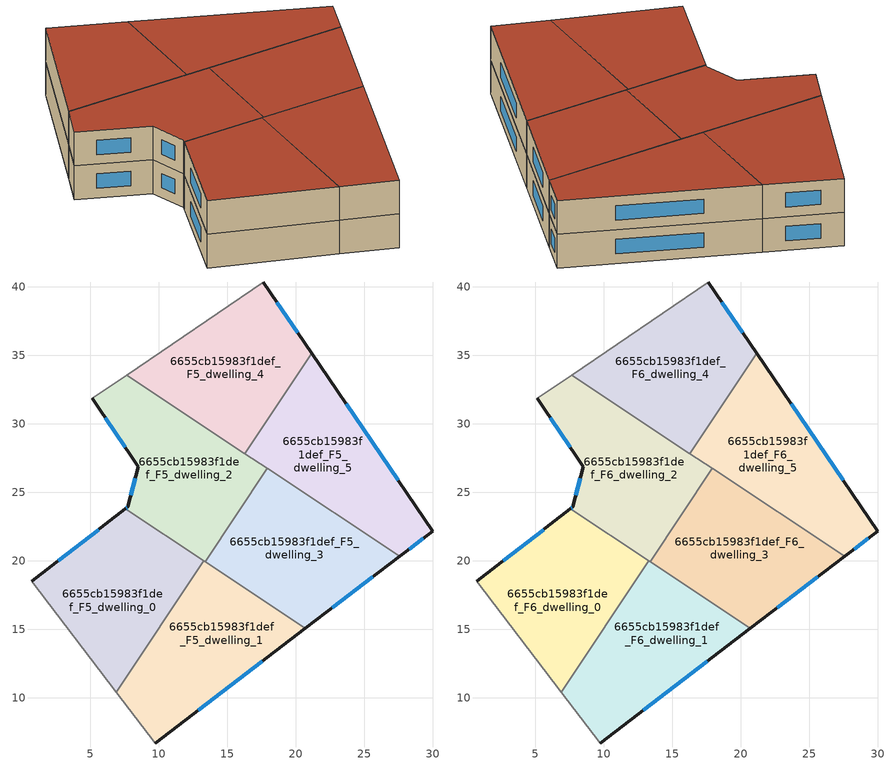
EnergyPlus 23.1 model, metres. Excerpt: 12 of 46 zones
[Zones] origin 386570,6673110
6655cb15983f1def_F5_dwelling_0
 floor to 6655cb15983f1def_F4_dwelling_0 (EU_floor_Construction): 13.29,20 6.92,10.41 0.74,18.51 7.58,23.78 z15
 wall outside (EU_wall_Construction): 7.58,23.78 0.74,18.51 z15:18
 wall adiabatic (EU_wall_Construction): 0.74,18.51 6.92,10.41 z15:18
 wall to 6655cb15983f1def_F5_dwelling_1 (EU_wall_Construction): 6.92,10.41 13.29,20 z15:18
 wall to 6655cb15983f1def_F5_dwelling_2 (EU_wall_Construction): 13.29,20 7.58,23.78 z15:18
 window (EU_Window_Construction): 5.62,22.28 2.69,20.02 z15.86:17.14
6655cb15983f1def_F5_dwelling_1
 floor to 6655cb15983f1def_F4_dwelling_1 (EU_floor_Construction): 20.72,15.07 9.75,6.7 6.92,10.41 13.29,20 z15
 wall outside (EU_wall_Construction): 9.75,6.7 20.72,15.07 z15:18
 wall adiabatic (EU_wall_Construction): 6.92,10.41 9.75,6.7 z15:18
 wall to 6655cb15983f1def_F5_dwelling_3 (EU_wall_Construction): 20.72,15.07 13.41,19.92 z15:18
 wall to 6655cb15983f1def_F5_dwelling_2 (EU_wall_Construction): 13.41,19.92 13.29,20 z15:18
 window (EU_Window_Construction): 12.88,9.09 17.58,12.68 z15.86:17.14
6655cb15983f1def_F5_dwelling_2
 floor to 6655cb15983f1def_F4_dwelling_2 (EU_floor_Construction): 17.93,26.74 13.41,19.92 7.58,23.78 7.76,23.92 8.54,26.87 5.16,31.84 7.67,33.55 z15
 wall outside (EU_wall_Construction): 5.16,31.84 8.54,26.87 7.76,23.92 7.58,23.78 z15:18
 wall adiabatic (EU_wall_Construction): 7.67,33.55 5.16,31.84 z15:18
 wall to 6655cb15983f1def_F5_dwelling_3 (EU_wall_Construction): 13.41,19.92 17.93,26.74 z15:18
 wall to 6655cb15983f1def_F5_dwelling_4 (EU_wall_Construction): 16.3,27.82 7.67,33.55 z15:18
 wall to 6655cb15983f1def_F5_dwelling_5 (EU_wall_Construction): 17.93,26.74 16.3,27.82 z15:18
 window (EU_Window_Construction): 6.13,30.42 7.57,28.29 / 7.71,23.88 7.63,23.82 / 8.32,26.03 7.98,24.77 z15.86:17.14
6655cb15983f1def_F5_dwelling_3
 floor to 6655cb15983f1def_F4_dwelling_3 (EU_floor_Construction): 27.6,20.32 20.72,15.07 13.41,19.92 17.93,26.74 z15
 wall outside (EU_wall_Construction): 20.72,15.07 27.6,20.32 z15:18
 wall to 6655cb15983f1def_F5_dwelling_5 (EU_wall_Construction): 27.6,20.32 17.93,26.74 z15:18
 window (EU_Window_Construction): 22.68,16.57 25.64,18.82 z15.86:17.14
6655cb15983f1def_F5_dwelling_4
 floor to 6655cb15983f1def_F4_dwelling_4 (EU_floor_Construction): 17.63,40.34 21.17,35.15 16.3,27.82 7.67,33.55 z15
 wall outside (EU_wall_Construction): 21.17,35.15 17.63,40.34 z15:18
 wall to 6655cb15983f1def_F5_dwelling_5 (EU_wall_Construction): 16.3,27.82 21.17,35.15 z15:18
 wall adiabatic (EU_wall_Construction): 17.63,40.34 7.67,33.55 z15:18
 window (EU_Window_Construction): 20.16,36.63 18.64,38.86 z15.86:17.14
6655cb15983f1def_F5_dwelling_5
 floor to 6655cb15983f1def_F4_dwelling_5 (EU_floor_Construction): 21.17,35.15 30.02,22.16 27.6,20.32 16.3,27.82 z15
 wall outside (EU_wall_Construction): 27.6,20.32 30.02,22.16 21.17,35.15 z15:18
 window (EU_Window_Construction): 28.29,20.85 29.33,21.64 / 27.49,25.87 23.7,31.44 z15.86:17.14
6655cb15983f1def_F6_dwelling_0
 floor to 6655cb15983f1def_F5_dwelling_0 (EU_floor_Construction): 13.29,20 6.92,10.41 0.74,18.51 7.58,23.78 z18
 wall outside (EU_wall_Construction): 7.58,23.78 0.74,18.51 z18:21
 wall adiabatic (EU_wall_Construction): 0.74,18.51 6.92,10.41 z18:21
 wall to 6655cb15983f1def_F6_dwelling_1 (EU_wall_Construction): 6.92,10.41 13.29,20 z18:21
 wall to 6655cb15983f1def_F6_dwelling_2 (EU_wall_Construction): 13.29,20 7.58,23.78 z18:21
 window (EU_Window_Construction): 5.62,22.28 2.69,20.02 z18.86:20.14
 roof outside (EU_roof_Construction): 6.92,10.41 13.29,20 7.58,23.78 0.74,18.51 z21
6655cb15983f1def_F6_dwelling_1
 floor to 6655cb15983f1def_F5_dwelling_1 (EU_floor_Construction): 20.72,15.07 9.75,6.7 6.92,10.41 13.29,20 z18
 wall outside (EU_wall_Construction): 9.75,6.7 20.72,15.07 z18:21
 wall adiabatic (EU_wall_Construction): 6.92,10.41 9.75,6.7 z18:21
 wall to 6655cb15983f1def_F6_dwelling_3 (EU_wall_Construction): 20.72,15.07 13.41,19.92 z18:21
 wall to 6655cb15983f1def_F6_dwelling_2 (EU_wall_Construction): 13.41,19.92 13.29,20 z18:21
 window (EU_Window_Construction): 12.88,9.09 17.58,12.68 z18.86:20.14
 roof outside (EU_roof_Construction): 20.72,15.07 13.29,20 6.92,10.41 9.75,6.7 z21
6655cb15983f1def_F6_dwelling_2
 floor to 6655cb15983f1def_F5_dwelling_2 (EU_floor_Construction): 17.93,26.74 13.41,19.92 7.58,23.78 7.76,23.92 8.54,26.87 5.16,31.84 7.67,33.55 z18
 wall outside (EU_wall_Construction): 5.16,31.84 8.54,26.87 7.76,23.92 7.58,23.78 z18:21
 wall adiabatic (EU_wall_Construction): 7.67,33.55 5.16,31.84 z18:21
 wall to 6655cb15983f1def_F6_dwelling_3 (EU_wall_Construction): 13.41,19.92 17.93,26.74 z18:21
 wall to 6655cb15983f1def_F6_dwelling_4 (EU_wall_Construction): 16.3,27.82 7.67,33.55 z18:21
 wall to 6655cb15983f1def_F6_dwelling_5 (EU_wall_Construction): 17.93,26.74 16.3,27.82 z18:21
 window (EU_Window_Construction): 6.13,30.42 7.57,28.29 / 7.71,23.88 7.63,23.82 / 8.32,26.03 7.98,24.77 z18.86:20.14
 roof outside (EU_roof_Construction): 13.41,19.92 17.93,26.74 7.67,33.55 5.16,31.84 8.54,26.87 7.76,23.92 7.58,23.78 z21
6655cb15983f1def_F6_dwelling_3
 floor to 6655cb15983f1def_F5_dwelling_3 (EU_floor_Construction): 27.6,20.32 20.72,15.07 13.41,19.92 17.93,26.74 z18
 wall outside (EU_wall_Construction): 20.72,15.07 27.6,20.32 z18:21
 wall to 6655cb15983f1def_F6_dwelling_5 (EU_wall_Construction): 27.6,20.32 17.93,26.74 z18:21
 window (EU_Window_Construction): 22.68,16.57 25.64,18.82 z18.86:20.14
 roof outside (EU_roof_Construction): 27.6,20.32 17.93,26.74 13.41,19.92 20.72,15.07 z21
6655cb15983f1def_F6_dwelling_4
 floor to 6655cb15983f1def_F5_dwelling_4 (EU_floor_Construction): 17.63,40.34 21.17,35.15 16.3,27.82 7.67,33.55 z18
 wall outside (EU_wall_Construction): 21.17,35.15 17.63,40.34 z18:21
 wall to 6655cb15983f1def_F6_dwelling_5 (EU_wall_Construction): 16.3,27.82 21.17,35.15 z18:21
 wall adiabatic (EU_wall_Construction): 17.63,40.34 7.67,33.55 z18:21
 window (EU_Window_Construction): 20.16,36.63 18.64,38.86 z18.86:20.14
 roof outside (EU_roof_Construction): 16.3,27.82 21.17,35.15 17.63,40.34 7.67,33.55 z21
6655cb15983f1def_F6_dwelling_5
 floor to 6655cb15983f1def_F5_dwelling_5 (EU_floor_Construction): 21.17,35.15 30.02,22.16 27.6,20.32 16.3,27.82 z18
 wall outside (EU_wall_Construction): 27.6,20.32 30.02,22.16 21.17,35.15 z18:21
 window (EU_Window_Construction): 28.29,20.85 29.33,21.64 / 27.49,25.87 23.7,31.44 z18.86:20.14
 roof outside (EU_roof_Construction): 30.02,22.16 21.17,35.15 16.3,27.82 27.6,20.32 z21
[Building]
EU S2 Campaign: North Axis=0; Terrain=City; Solar Distribution=FullExterior
[Site:Location]
Helsinki-Vantaa.AP: Latitude=60.317; Longitude=24.963; Time Zone=2; Elevation=54.6
[SizingPeriod:WeatherFileDays]
AnnualSizingPeriod: Begin Month=1; Begin Day of Month=1; End Month=12; End Day of Month=31; Day of Week for Start Day=Monday; Use Weather File Daylight Saving Period=No; Use Weather File Rain and Snow Indicators=No
[MATERIAL]
EU_InternalMass_Material: Roughness=MediumRough; Thickness=0.1; Conductivity=1; Density=1800; Specific Heat=900; Thermal Absorptance=0.9; Solar Absorptance=0.7; Visible Absorptance=0.7
[MATERIAL:NOMASS] Roughness=MediumRough; Thermal Absorptance=0.9; Solar Absorptance=0.7; Visible Absorptance=0.7
Name | Thermal Resistance
EU_wall_NoMass | 1.10183
EU_roof_NoMass; EU_floor_NoMass | 1.70606
[WINDOWMATERIAL:SIMPLEGLAZINGSYSTEM]
EU_Window_SimpleGlazing: UFactor=3.11035; Solar Heat Gain Coefficient=0.8; Visible Transmittance=0.8
[CONSTRUCTION]
EU_wall_Construction: EU_wall_NoMass
EU_roof_Construction: EU_roof_NoMass
EU_floor_Construction: EU_floor_NoMass
EU_Window_Construction: EU_Window_SimpleGlazing
EU_InternalMass_Construction: EU_InternalMass_Material
[ZONE] Type=1; Multiplier=1; Ceiling Height=autocalculate; Floor Area=autocalculate; Part of Total Floor Area=Yes
Name | Volume
6655cb15983f1def_F5_dwelling_0; 6655cb15983f1def_F6_dwelling_0 | 250.281
6655cb15983f1def_F5_dwelling_1; 6655cb15983f1def_F6_dwelling_1 | 250.306
6655cb15983f1def_F5_dwelling_2; 6655cb15983f1def_F6_dwelling_2; 6655cb15983f1def_F5_dwelling_3; 6655cb15983f1def_F6_dwelling_3 | 250.302
6655cb15983f1def_F5_dwelling_4; 6655cb15983f1def_F6_dwelling_4 | 250.278
6655cb15983f1def_F5_dwelling_5; 6655cb15983f1def_F6_dwelling_5 | 250.271
[INTERNALMASS] Construction=EU_InternalMass_Construction
Name | Zone or ZoneList | Surface Area
6655cb15983f1def_F5_dwelling_0_EU_InternalMass | 6655cb15983f1def_F5_dwelling_0 | 83.4283
6655cb15983f1def_F5_dwelling_1_EU_InternalMass | 6655cb15983f1def_F5_dwelling_1 | 83.4313
6655cb15983f1def_F5_dwelling_2_EU_InternalMass | 6655cb15983f1def_F5_dwelling_2 | 83.4332
6655cb15983f1def_F5_dwelling_3_EU_InternalMass | 6655cb15983f1def_F5_dwelling_3 | 83.4339
6655cb15983f1def_F5_dwelling_4_EU_InternalMass | 6655cb15983f1def_F5_dwelling_4 | 83.4273
6655cb15983f1def_F5_dwelling_5_EU_InternalMass | 6655cb15983f1def_F5_dwelling_5 | 83.4256
6655cb15983f1def_F6_dwelling_0_EU_InternalMass | 6655cb15983f1def_F6_dwelling_0 | 83.4283
6655cb15983f1def_F6_dwelling_1_EU_InternalMass | 6655cb15983f1def_F6_dwelling_1 | 83.4313
6655cb15983f1def_F6_dwelling_2_EU_InternalMass | 6655cb15983f1def_F6_dwelling_2 | 83.4332
6655cb15983f1def_F6_dwelling_3_EU_InternalMass | 6655cb15983f1def_F6_dwelling_3 | 83.4339
6655cb15983f1def_F6_dwelling_4_EU_InternalMass | 6655cb15983f1def_F6_dwelling_4 | 83.4273
6655cb15983f1def_F6_dwelling_5_EU_InternalMass | 6655cb15983f1def_F6_dwelling_5 | 83.4256
[OTHEREQUIPMENT] Fuel Type=Electricity; Design Level Calculation Method=Watts/Area; Power per Zone Floor Area=1; Fraction Latent=0; Fraction Radiant=0; Fraction Lost=0; Carbon Dioxide Generation Rate=0; EndUse Subcategory=EU_Step8_InternalGains
Name | Zone or ZoneList or Space or SpaceList | Schedule
EU_Step8_InternalGain_6655cb15983f1def_F5_dwelling_0_f000 | 6655cb15983f1def_F5_dwelling_0 | EU_Step8_GainSchedule_6655cb15983f1def_F5_dwelling_0_f000
EU_Step8_InternalGain_6655cb15983f1def_F5_dwelling_1_f000 | 6655cb15983f1def_F5_dwelling_1 | EU_Step8_GainSchedule_6655cb15983f1def_F5_dwelling_1_f000
EU_Step8_InternalGain_6655cb15983f1def_F5_dwelling_2_f000 | 6655cb15983f1def_F5_dwelling_2 | EU_Step8_GainSchedule_6655cb15983f1def_F5_dwelling_2_f000
EU_Step8_InternalGain_6655cb15983f1def_F5_dwelling_3_f000 | 6655cb15983f1def_F5_dwelling_3 | EU_Step8_GainSchedule_6655cb15983f1def_F5_dwelling_3_f000
EU_Step8_InternalGain_6655cb15983f1def_F5_dwelling_4_f000 | 6655cb15983f1def_F5_dwelling_4 | EU_Step8_GainSchedule_6655cb15983f1def_F5_dwelling_4_f000
EU_Step8_InternalGain_6655cb15983f1def_F5_dwelling_5_f000 | 6655cb15983f1def_F5_dwelling_5 | EU_Step8_GainSchedule_6655cb15983f1def_F5_dwelling_5_f000
EU_Step8_InternalGain_6655cb15983f1def_F6_dwelling_0_f000 | 6655cb15983f1def_F6_dwelling_0 | EU_Step8_GainSchedule_6655cb15983f1def_F6_dwelling_0_f000
EU_Step8_InternalGain_6655cb15983f1def_F6_dwelling_1_f000 | 6655cb15983f1def_F6_dwelling_1 | EU_Step8_GainSchedule_6655cb15983f1def_F6_dwelling_1_f000
EU_Step8_InternalGain_6655cb15983f1def_F6_dwelling_2_f000 | 6655cb15983f1def_F6_dwelling_2 | EU_Step8_GainSchedule_6655cb15983f1def_F6_dwelling_2_f000
EU_Step8_InternalGain_6655cb15983f1def_F6_dwelling_3_f000 | 6655cb15983f1def_F6_dwelling_3 | EU_Step8_GainSchedule_6655cb15983f1def_F6_dwelling_3_f000
EU_Step8_InternalGain_6655cb15983f1def_F6_dwelling_4_f000 | 6655cb15983f1def_F6_dwelling_4 | EU_Step8_GainSchedule_6655cb15983f1def_F6_dwelling_4_f000
EU_Step8_InternalGain_6655cb15983f1def_F6_dwelling_5_f000 | 6655cb15983f1def_F6_dwelling_5 | EU_Step8_GainSchedule_6655cb15983f1def_F6_dwelling_5_f000
[ZONEVENTILATION:DESIGNFLOWRATE] Schedule=EU_AlwaysOn; Design Flow Rate Calculation Method=AirChanges/Hour; Air Changes per Hour=0.756316; Ventilation Type=Natural; Fan Pressure Rise=0; Fan Total Efficiency=1; Constant Term Coefficient=1; Temperature Term Coefficient=0; Velocity Term Coefficient=0; Velocity Squared Term Coefficient=0; Minimum Indoor Temperature=-100; Maximum Indoor Temperature=100; Delta Temperature=-100; Minimum Outdoor Temperature=-100; Maximum Outdoor Temperature=100; Maximum Wind Speed=40
Name | Zone or ZoneList or Space or SpaceList
EU_ConstantAir_6655cb15983f1def_F5_dwelling_0 | 6655cb15983f1def_F5_dwelling_0
EU_ConstantAir_6655cb15983f1def_F5_dwelling_1 | 6655cb15983f1def_F5_dwelling_1
EU_ConstantAir_6655cb15983f1def_F5_dwelling_2 | 6655cb15983f1def_F5_dwelling_2
EU_ConstantAir_6655cb15983f1def_F5_dwelling_3 | 6655cb15983f1def_F5_dwelling_3
EU_ConstantAir_6655cb15983f1def_F5_dwelling_4 | 6655cb15983f1def_F5_dwelling_4
EU_ConstantAir_6655cb15983f1def_F5_dwelling_5 | 6655cb15983f1def_F5_dwelling_5
EU_ConstantAir_6655cb15983f1def_F6_dwelling_0 | 6655cb15983f1def_F6_dwelling_0
EU_ConstantAir_6655cb15983f1def_F6_dwelling_1 | 6655cb15983f1def_F6_dwelling_1
EU_ConstantAir_6655cb15983f1def_F6_dwelling_2 | 6655cb15983f1def_F6_dwelling_2
EU_ConstantAir_6655cb15983f1def_F6_dwelling_3 | 6655cb15983f1def_F6_dwelling_3
EU_ConstantAir_6655cb15983f1def_F6_dwelling_4 | 6655cb15983f1def_F6_dwelling_4
EU_ConstantAir_6655cb15983f1def_F6_dwelling_5 | 6655cb15983f1def_F6_dwelling_5
[HVACTEMPLATE:THERMOSTAT] Constant Heating Setpoint=20; Constant Cooling Setpoint=50
EU_HeatOnly_6655cb15983f1def_F0_dwelling_0; EU_HeatOnly_6655cb15983f1def_F0_dwelling_1; EU_HeatOnly_6655cb15983f1def_F0_dwelling_2; EU_HeatOnly_6655cb15983f1def_F0_dwelling_3; EU_HeatOnly_6655cb15983f1def_F0_dwelling_4; EU_HeatOnly_6655cb15983f1def_F0_dwelling_5; EU_HeatOnly_6655cb15983f1def_F0_dwelling_6; EU_HeatOnly_6655cb15983f1def_F1_dwelling_0; EU_HeatOnly_6655cb15983f1def_F1_dwelling_1; EU_HeatOnly_6655cb15983f1def_F1_dwelling_2; EU_HeatOnly_6655cb15983f1def_F1_dwelling_3; EU_HeatOnly_6655cb15983f1def_F1_dwelling_4; EU_HeatOnly_6655cb15983f1def_F1_dwelling_5; EU_HeatOnly_6655cb15983f1def_F1_dwelling_6; EU_HeatOnly_6655cb15983f1def_F2_dwelling_0; EU_HeatOnly_6655cb15983f1def_F2_dwelling_1; EU_HeatOnly_6655cb15983f1def_F2_dwelling_2; EU_HeatOnly_6655cb15983f1def_F2_dwelling_3; EU_HeatOnly_6655cb15983f1def_F2_dwelling_4; EU_HeatOnly_6655cb15983f1def_F2_dwelling_5; EU_HeatOnly_6655cb15983f1def_F2_dwelling_6; EU_HeatOnly_6655cb15983f1def_F3_dwelling_0; EU_HeatOnly_6655cb15983f1def_F3_dwelling_1; EU_HeatOnly_6655cb15983f1def_F3_dwelling_2; EU_HeatOnly_6655cb15983f1def_F3_dwelling_3; EU_HeatOnly_6655cb15983f1def_F3_dwelling_4; EU_HeatOnly_6655cb15983f1def_F3_dwelling_5; EU_HeatOnly_6655cb15983f1def_F3_dwelling_6; EU_HeatOnly_6655cb15983f1def_F4_dwelling_0; EU_HeatOnly_6655cb15983f1def_F4_dwelling_1; EU_HeatOnly_6655cb15983f1def_F4_dwelling_2; EU_HeatOnly_6655cb15983f1def_F4_dwelling_3; EU_HeatOnly_6655cb15983f1def_F4_dwelling_4; EU_HeatOnly_6655cb15983f1def_F4_dwelling_5; EU_HeatOnly_6655cb15983f1def_F5_dwelling_0; EU_HeatOnly_6655cb15983f1def_F5_dwelling_1; EU_HeatOnly_6655cb15983f1def_F5_dwelling_2; EU_HeatOnly_6655cb15983f1def_F5_dwelling_3; EU_HeatOnly_6655cb15983f1def_F5_dwelling_4; EU_HeatOnly_6655cb15983f1def_F5_dwelling_5; EU_HeatOnly_6655cb15983f1def_F6_dwelling_0; EU_HeatOnly_6655cb15983f1def_F6_dwelling_1; EU_HeatOnly_6655cb15983f1def_F6_dwelling_2; EU_HeatOnly_6655cb15983f1def_F6_dwelling_3; EU_HeatOnly_6655cb15983f1def_F6_dwelling_4; EU_HeatOnly_6655cb15983f1def_F6_dwelling_5
[HVACTEMPLATE:ZONE:IDEALLOADSAIRSYSTEM] System Availability Schedule=EU_AlwaysOn; Maximum Heating Supply Air Temperature=50; Minimum Cooling Supply Air Temperature=13; Maximum Heating Supply Air Humidity Ratio=0.0156; Minimum Cooling Supply Air Humidity Ratio=0.0077; Heating Limit=NoLimit; Cooling Limit=NoLimit; Heating Availability Schedule=EU_AlwaysOn; Cooling Availability Schedule=EU_CoolingOff; Dehumidification Control Type=ConstantSensibleHeatRatio; Cooling Sensible Heat Ratio=0.7; Dehumidification Setpoint=60; Humidification Control Type=None; Humidification Setpoint=30; Outdoor Air Method=None; Outdoor Air Flow Rate per Person=0.00944; Outdoor Air Flow Rate per Zone Floor Area=0; Outdoor Air Flow Rate per Zone=0; Demand Controlled Ventilation Type=None; Outdoor Air Economizer Type=NoEconomizer; Heat Recovery Type=None; Sensible Heat Recovery Effectiveness=0.7; Latent Heat Recovery Effectiveness=0.65
Name | Template Thermostat
6655cb15983f1def_F5_dwelling_0 | EU_HeatOnly_6655cb15983f1def_F5_dwelling_0
6655cb15983f1def_F5_dwelling_1 | EU_HeatOnly_6655cb15983f1def_F5_dwelling_1
6655cb15983f1def_F5_dwelling_2 | EU_HeatOnly_6655cb15983f1def_F5_dwelling_2
6655cb15983f1def_F5_dwelling_3 | EU_HeatOnly_6655cb15983f1def_F5_dwelling_3
6655cb15983f1def_F5_dwelling_4 | EU_HeatOnly_6655cb15983f1def_F5_dwelling_4
6655cb15983f1def_F5_dwelling_5 | EU_HeatOnly_6655cb15983f1def_F5_dwelling_5
6655cb15983f1def_F6_dwelling_0 | EU_HeatOnly_6655cb15983f1def_F6_dwelling_0
6655cb15983f1def_F6_dwelling_1 | EU_HeatOnly_6655cb15983f1def_F6_dwelling_1
6655cb15983f1def_F6_dwelling_2 | EU_HeatOnly_6655cb15983f1def_F6_dwelling_2
6655cb15983f1def_F6_dwelling_3 | EU_HeatOnly_6655cb15983f1def_F6_dwelling_3
6655cb15983f1def_F6_dwelling_4 | EU_HeatOnly_6655cb15983f1def_F6_dwelling_4
6655cb15983f1def_F6_dwelling_5 | EU_HeatOnly_6655cb15983f1def_F6_dwelling_5
[SIZING:ZONE] Zone Cooling Design Supply Air Temperature Input Method=SupplyAirTemperature; Zone Cooling Design Supply Air Temperature=13; Zone Heating Design Supply Air Temperature Input Method=SupplyAirTemperature; Zone Heating Design Supply Air Temperature=50; Zone Cooling Design Supply Air Humidity Ratio=0.008; Zone Heating Design Supply Air Humidity Ratio=0.008; Cooling Design Air Flow Method=DesignDay; Cooling Design Air Flow Rate=0; Cooling Minimum Air Flow per Zone Floor Area=0.000762; Cooling Minimum Air Flow=0; Cooling Minimum Air Flow Fraction=0.2; Heating Design Air Flow Method=DesignDay; Heating Design Air Flow Rate=0; Heating Maximum Air Flow per Zone Floor Area=0.002032; Heating Maximum Air Flow=0.141576; Heating Maximum Air Flow Fraction=0.3; Account for Dedicated Outdoor Air System=No; Dedicated Outdoor Air System Control Strategy=NeutralSupplyAir; Dedicated Outdoor Air Low Setpoint Temperature for Design=autosize; Dedicated Outdoor Air High Setpoint Temperature for Design=autosize; Zone Load Sizing Method=Sensible Load Only No Latent Load; Zone Latent Cooling Design Supply Air Humidity Ratio Input Method=HumidityRatioDifference; Zone Cooling Design Supply Air Humidity Ratio Difference=0.005; Zone Latent Heating Design Supply Air Humidity Ratio Input Method=HumidityRatioDifference; Zone Humidification Design Supply Air Humidity Ratio Difference=0.005
6655cb15983f1def_F5_dwelling_0; 6655cb15983f1def_F5_dwelling_1; 6655cb15983f1def_F5_dwelling_2; 6655cb15983f1def_F5_dwelling_3; 6655cb15983f1def_F5_dwelling_4; 6655cb15983f1def_F5_dwelling_5; 6655cb15983f1def_F6_dwelling_0; 6655cb15983f1def_F6_dwelling_1; 6655cb15983f1def_F6_dwelling_2; 6655cb15983f1def_F6_dwelling_3; 6655cb15983f1def_F6_dwelling_4; 6655cb15983f1def_F6_dwelling_5
[SCHEDULE:CONSTANT]
Name | Hourly Value
EU_AlwaysOn | 1
EU_CoolingOff | 0
[SCHEDULE:FILE] Column Number=1; Rows to Skip at Top=0; Number of Hours of Data=8760; Column Separator=Comma; Interpolate to Timestep=No; Minutes per Item=60; Adjust Schedule for Daylight Savings=Yes
Name | File
EU_Step8_GainSchedule_6655cb15983f1def_F5_dwelling_0_f000 | ../../schedules/6655cb15983f1def/6655cb15983f1def_F5_dwelling_0_f000_gain.csv
EU_Step8_GainSchedule_6655cb15983f1def_F5_dwelling_1_f000 | ../../schedules/6655cb15983f1def/6655cb15983f1def_F5_dwelling_1_f000_gain.csv
EU_Step8_GainSchedule_6655cb15983f1def_F5_dwelling_2_f000 | ../../schedules/6655cb15983f1def/6655cb15983f1def_F5_dwelling_2_f000_gain.csv
EU_Step8_GainSchedule_6655cb15983f1def_F5_dwelling_3_f000 | ../../schedules/6655cb15983f1def/6655cb15983f1def_F5_dwelling_3_f000_gain.csv
EU_Step8_GainSchedule_6655cb15983f1def_F5_dwelling_4_f000 | ../../schedules/6655cb15983f1def/6655cb15983f1def_F5_dwelling_4_f000_gain.csv
EU_Step8_GainSchedule_6655cb15983f1def_F5_dwelling_5_f000 | ../../schedules/6655cb15983f1def/6655cb15983f1def_F5_dwelling_5_f000_gain.csv
EU_Step8_GainSchedule_6655cb15983f1def_F6_dwelling_0_f000 | ../../schedules/6655cb15983f1def/6655cb15983f1def_F6_dwelling_0_f000_gain.csv
EU_Step8_GainSchedule_6655cb15983f1def_F6_dwelling_1_f000 | ../../schedules/6655cb15983f1def/6655cb15983f1def_F6_dwelling_1_f000_gain.csv
EU_Step8_GainSchedule_6655cb15983f1def_F6_dwelling_2_f000 | ../../schedules/6655cb15983f1def/6655cb15983f1def_F6_dwelling_2_f000_gain.csv
EU_Step8_GainSchedule_6655cb15983f1def_F6_dwelling_3_f000 | ../../schedules/6655cb15983f1def/6655cb15983f1def_F6_dwelling_3_f000_gain.csv
EU_Step8_GainSchedule_6655cb15983f1def_F6_dwelling_4_f000 | ../../schedules/6655cb15983f1def/6655cb15983f1def_F6_dwelling_4_f000_gain.csv
EU_Step8_GainSchedule_6655cb15983f1def_F6_dwelling_5_f000 | ../../schedules/6655cb15983f1def/6655cb15983f1def_F6_dwelling_5_f000_gain.csv
